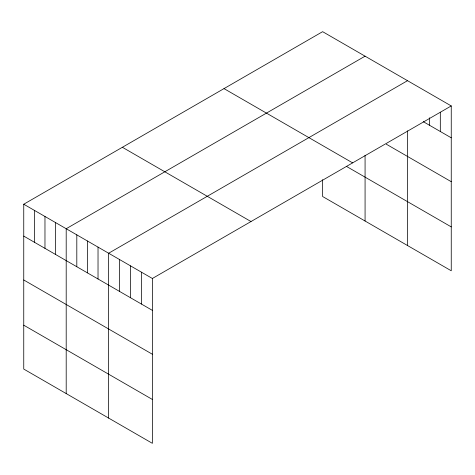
<?xml version="1.0" encoding="UTF-8"?>
<svg xmlns="http://www.w3.org/2000/svg" width="475" height="475" viewBox="0 0 475 475"><rect width="100%" height="100%" fill="white"/><g stroke="black" fill="none" stroke-linecap="round" stroke-linejoin="round"><path stroke-width="0.71" d="M23.75 204.226L152.374 278.487L152.374 443.329L23.75 369.069L23.75 204.226L322.626 31.671L451.25 105.931L451.25 270.774L322.626 196.513L322.626 179.692M365.073 56.175L66.197 228.73L66.197 393.573M407.52 80.685L108.644 253.234L108.644 418.083M152.374 278.487L451.25 105.931M423.308 121.683L451.25 137.809M386.294 144.186L451.25 181.688M223.998 88.611L352.622 162.872M346.346 166.333L451.25 226.896M122.378 147.28L251.002 221.54M23.75 236.105L152.374 310.365M23.75 279.983L152.374 354.243M23.75 325.191L152.374 399.451M440.319 112.225L440.319 131.498M429.382 117.776L429.382 125.186M407.52 130.845L407.52 245.527M365.073 155.248L365.073 221.023M141.443 272.175L141.443 304.053M130.506 265.863L130.506 297.742M119.575 259.546L119.575 291.43M98.028 247.113L98.028 278.991M87.418 240.985L87.418 272.864M76.808 234.858L76.808 266.736M55.587 222.603L55.587 254.487M44.971 216.475L44.971 248.36M34.36 210.354L34.36 242.232"/></g></svg>
